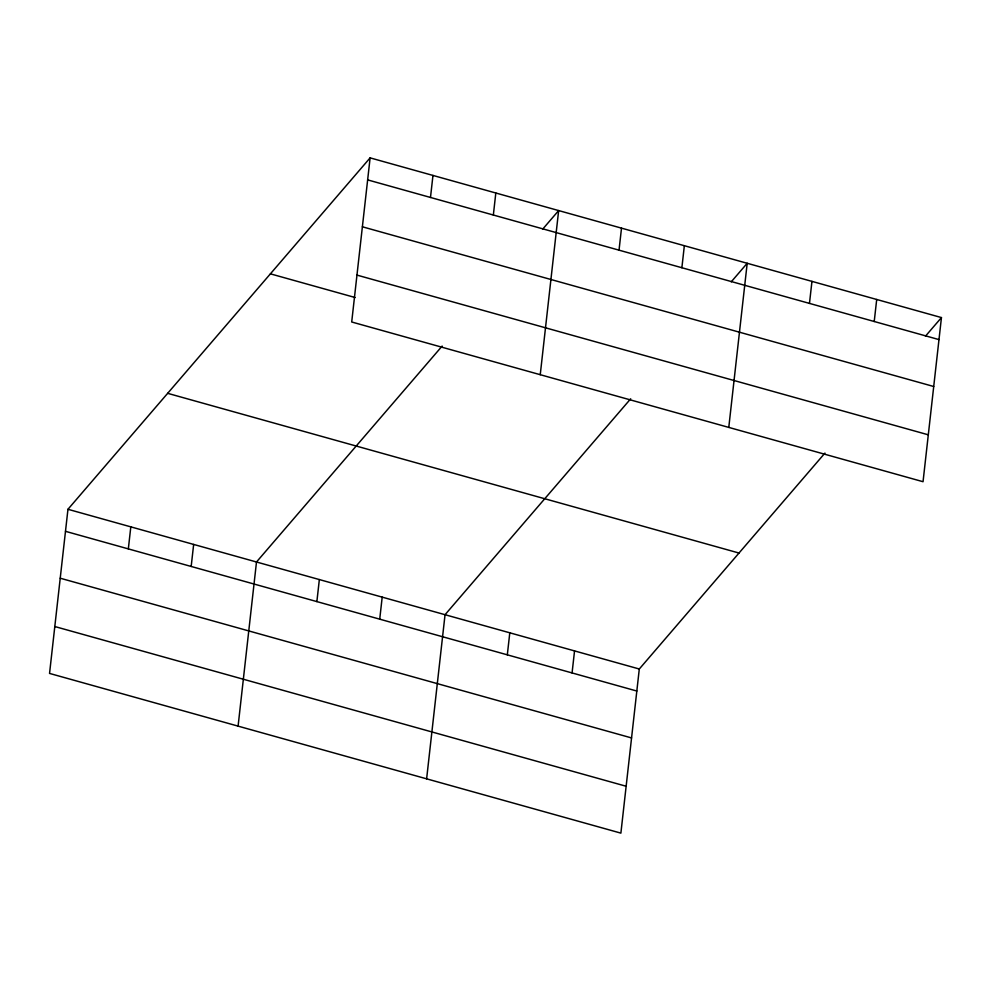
<?xml version="1.0" encoding="UTF-8"?>
<svg xmlns="http://www.w3.org/2000/svg" width="991" height="991" viewBox="0 0 991 991"><rect width="100%" height="100%" fill="white"/><g stroke="black" fill="none" stroke-linecap="round" stroke-linejoin="round"><path stroke-width="1.49" d="M370.114 157.866L351.706 321.988L923.042 481.713L941.45 317.578L370.114 157.866L67.958 509.287L49.55 673.422L620.886 833.134L639.294 669.012L824.946 453.085M128.334 548.89L130.812 526.865M191.176 566.456L193.654 544.431M238.088 726.13L256.496 561.996L442.147 346.07M316.872 601.599L319.35 579.562M379.726 619.164L382.192 597.139M430.49 197.469L432.968 175.432M426.625 778.827L445.046 614.705L630.697 398.778M493.345 215.035L495.81 192.997M507.318 654.84L509.795 632.803M540.244 374.697L558.651 210.575L542.709 229.119M619.028 250.166L621.506 228.141M572.067 672.939L574.545 650.901M681.882 267.743L684.347 245.706M728.781 427.406L747.202 263.272L731.247 281.828M809.474 303.407L811.951 281.382M874.223 321.505L876.701 299.48M925.495 336.135L941.45 317.578M367.649 179.891L938.985 339.603M362.384 226.79L933.72 386.502M356.971 275.102L928.294 434.814M270.407 273.838L355.174 297.535M167.677 393.328L739.001 553.04M67.958 509.287L639.294 669.012M65.493 531.325L636.817 691.037M60.228 578.211L631.564 737.936M54.815 626.535L626.139 786.247"/></g></svg>
